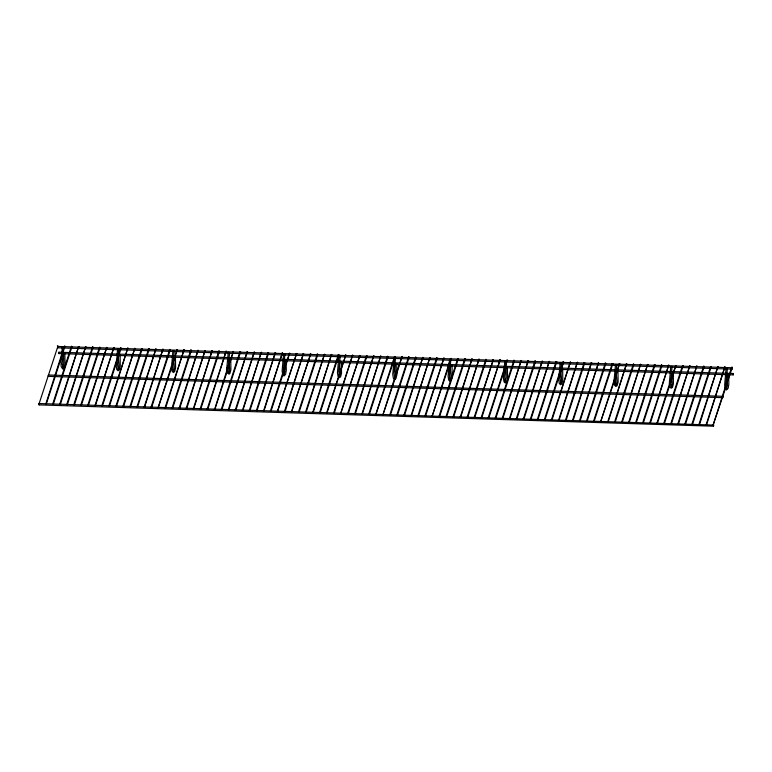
<?xml version="1.0" encoding="UTF-8"?>
<svg xmlns="http://www.w3.org/2000/svg" width="772" height="772" viewBox="0 0 772 772"><rect width="100%" height="100%" fill="white"/><g stroke="black" fill="none" stroke-linecap="round" stroke-linejoin="round"><path stroke-width="1.16" d="M62.966 354.261L62.185 364.017L63.217 367.858L62.629 367.723L63.738 363.149L63.507 353.045M172.938 350.777L171.49 367.462L172.127 371.332L173.324 372.509L174.617 371.689L175.572 368.09L175.456 356.587C171.394 356.249 176.334 369.17 173.256 371.216L173.845 371.351L172.986 369.701L172.822 366.082L174.26 350.816L172.938 350.777L174.26 350.816M394.781 378.097L394.087 373.069L395.525 357.803L394.28 357.658L392.755 374.449L393.392 378.319L394.588 379.496L395.882 378.676L396.837 375.076L396.721 363.573C392.658 363.236 397.599 376.157 394.521 378.203L394.656 378.116M449.593 359.405L448.078 376.196L448.706 380.065L449.912 381.243L451.195 380.422L452.16 376.823L452.035 365.32M615.467 364.751L614.02 381.445L614.657 385.305L615.853 386.483L617.146 385.662L618.102 382.063L617.976 370.56C613.923 370.222 618.864 383.144 615.786 385.199L616.374 385.325L615.516 383.674L615.352 380.056L616.789 364.799L615.467 364.751L616.789 364.799M671.437 373.474L670.656 383.23L671.688 387.071L671.1 386.946C674.188 384.331 669.295 373.687 673.232 372.191M671.659 371.158L672.103 366.546L670.781 366.497L669.334 383.192L669.971 387.052L671.167 388.229L672.46 387.409L673.416 383.809L673.3 372.307M38.986 404.036L57.977 346.068L57.379 345.866L57.697 346.31M45.76 404.181L62.136 353.055M62.87 350.797L64.867 346.107L63.169 351.945L63.632 347.323L62.31 347.284L60.988 361.151L61.123 366.497L62.696 369.016L64.346 367.318L65.06 363.197L64.819 353.093L63.825 352.949M46.223 404.19L62.435 354.213M70.995 347.622L52.65 404.219L53.172 404.055M53.307 404.238L71.661 347.641M59.676 404.441L78.667 346.464L60.332 404.46L59.676 404.441L60.332 404.46M66.701 404.663L85.692 346.686L67.357 404.682L66.701 404.663L67.357 404.682M92.437 347.149L73.716 404.885L74.382 404.904L93.094 347.178L92.495 346.975L93.094 347.178M80.742 405.107L99.096 348.51M81.407 405.126L100.119 347.4L99.463 347.371L100.119 347.4M87.767 405.329L106.768 347.352L88.433 405.348L87.767 405.329L88.433 405.348M94.927 405.734L113.793 347.574L95.39 405.744M116.861 359.356L101.817 405.773L102.338 405.609M117.605 357.098L120.171 349.176M102.473 405.792L116.427 362.772M117.894 358.247L120.828 349.195M108.842 405.995L127.834 348.018L109.499 406.014L108.842 405.995L109.499 406.014M115.868 406.217L134.859 348.24L116.524 406.236L115.868 406.217L116.524 406.236M141.604 348.703L122.893 406.439L123.549 406.458L142.27 348.732L141.672 348.529L142.27 348.732M129.918 406.661L148.263 350.063M130.574 406.68L149.295 348.944L148.629 348.925L149.295 348.944M136.943 406.883L155.934 348.905L137.599 406.902L136.943 406.883L137.599 406.902M144.094 407.288L162.96 349.127L144.567 407.298M150.984 407.327L169.338 350.729M151.65 407.346L169.994 350.749M171.886 366.816L158.144 407.722L171.596 365.658M172.33 363.4L177.251 349.648L172.619 364.548M165.034 407.77L184.035 349.793L165.69 407.79L165.034 407.77L165.69 407.79M190.78 350.256L172.06 407.983L172.716 408.012L191.437 350.276L190.838 350.083L191.437 350.276M179.085 408.205L198.076 350.237L179.741 408.234M186.11 408.427L205.101 350.459L186.766 408.456L186.11 408.427L186.766 408.456M193.27 408.832L212.126 350.681L193.733 408.851M200.16 408.87L218.505 352.273M200.816 408.899L219.171 352.302M207.185 409.092L226.177 351.125L207.842 409.121L207.185 409.092L207.842 409.121M214.587 409.585L227.422 368.572M228.155 366.304L229.622 361.778M230.355 359.511L233.453 351.424L230.278 361.798M214.809 409.517L227.344 370.849M228.078 368.591L229.545 364.066M239.947 351.81L221.226 409.536L221.892 409.565L240.603 351.829L240.005 351.636L240.603 351.829M228.251 409.758L247.252 351.791L228.917 409.787M235.277 409.98L254.278 352.013L235.933 410.009L235.277 409.98L235.933 410.009M242.437 410.386L261.293 352.235L242.9 410.405M249.327 410.424L267.681 353.827M249.983 410.443L268.338 353.856M256.352 410.646L275.343 352.679L257.008 410.665L256.352 410.646L257.008 410.665M263.513 411.051L282.369 352.9L263.976 411.071M285.08 365.812L270.403 411.09L271.059 411.109L285.37 366.97M286.18 362.415L289.645 353.2L286.103 364.702M277.428 411.312L296.67 353.422L277.553 411.495M284.443 411.534L303.444 353.566L285.109 411.553L284.443 411.534L285.109 411.553M291.469 411.756L310.711 353.865L291.604 411.939M298.494 411.978L316.848 355.381M299.16 411.997L317.504 355.4M305.519 412.2L324.52 354.232L306.175 412.219L305.519 412.2L306.175 412.219M312.679 412.605L331.535 354.454L313.142 412.624M338.29 354.917L319.569 412.644L320.226 412.663L338.947 354.937L338.348 354.744L338.947 354.937M326.595 412.866L345.837 354.975L326.971 413.136M333.62 413.088L352.611 355.12L334.276 413.107L333.62 413.088L334.276 413.107M340.645 413.31L359.887 355.419L340.78 413.493M347.67 413.531L366.015 356.934M348.326 413.551L366.681 356.953M354.686 413.753L373.687 355.786L355.352 413.773L354.686 413.753L355.352 413.773M361.846 414.159L380.712 356.008L362.319 414.178M387.457 356.471L388.113 356.49L387.515 356.297L368.736 414.197L369.402 414.217L387.747 357.619M375.761 414.419L394.54 356.51L395.139 356.712L394.482 356.693M375.896 414.603L394.038 360.109M395.553 377.305L382.922 414.825L395.631 375.028M396.364 372.76L402.029 356.751L396.297 375.047M408.533 357.137L389.812 414.863L390.468 414.882L409.189 357.156L408.591 356.953L409.189 357.156M396.837 415.085L415.191 358.488M397.493 415.104L415.847 358.507M403.862 415.307L422.853 357.33L404.518 415.326L403.862 415.307L404.518 415.326M411.022 415.712L429.879 357.552L411.486 415.722M436.624 358.025L437.29 358.044L436.682 357.841L417.913 415.751L418.569 415.77L436.923 359.173M424.928 415.973L443.929 357.996L425.594 415.992L424.928 415.973L425.594 415.992M448.397 367.54L432.088 416.378L449.574 361.865M450.597 360.746C452.479 358.362 449.931 358.266 451.33 358.488M457.7 358.69L438.978 416.417L439.644 416.436L458.356 358.71L457.757 358.507L458.356 358.71M446.004 416.639L464.358 360.041M446.66 416.658L465.014 360.061M453.029 416.861L472.02 358.883L453.685 416.88L453.029 416.861L453.685 416.88M460.189 417.266L479.045 359.105L460.652 417.276M485.434 360.707L467.079 417.305L467.736 417.324L486.09 360.727M474.104 417.527L493.347 359.636L474.703 417.72L474.162 417.353M481.13 417.748L500.121 359.771L481.786 417.768L481.13 417.748L481.786 417.768M505.322 367.057L507.146 359.993L488.155 417.97L488.811 417.99L504.589 369.315M495.17 418.192L513.525 361.595M495.836 418.212L514.181 361.614M502.196 418.414L521.197 360.437L502.861 418.434L502.196 418.414L502.861 418.434M509.356 418.82L528.222 360.659L509.819 418.829M534.6 362.261L516.246 418.858L516.902 418.878L535.257 362.28M523.271 419.08L542.262 361.103L523.927 419.099L523.271 419.08L523.927 419.099M530.296 419.302L549.288 361.325L530.953 419.321L530.296 419.302L530.953 419.321M556.043 361.788L537.322 419.524L537.978 419.543L556.699 361.817L556.101 361.614L556.699 361.817M544.347 419.746L562.692 363.149M545.003 419.765L559.314 375.617M560.047 373.358L563.357 363.168M551.372 419.968L570.363 361.991L552.028 419.987L551.372 419.968L552.028 419.987M558.523 420.373L577.388 362.213L558.996 420.383M583.767 363.815L565.413 420.412L566.079 420.431L584.423 363.834M572.438 420.634L591.439 362.657L573.104 420.653L572.438 420.634L573.104 420.653M579.463 420.856L598.464 362.879L580.129 420.875L579.463 420.856L580.129 420.875M605.209 363.342L586.488 421.078L587.145 421.097L605.866 363.371L605.267 363.168L605.866 363.371M593.514 421.3L611.868 364.702M594.17 421.319L612.891 363.583L612.235 363.564L612.891 363.583M614.039 381.918L600.674 421.705L619.53 363.544L614.773 379.66M607.699 421.927L626.555 363.766L608.162 421.937M632.934 365.368L614.589 421.966L615.245 421.985L633.6 365.388M621.614 422.188L640.606 364.21L622.271 422.207L621.614 422.188L622.271 422.207M628.64 422.409L647.631 364.432L629.296 422.429L628.64 422.409L629.296 422.429M654.376 364.895L635.655 422.631L636.321 422.651L655.032 364.915L654.434 364.722L655.032 364.915M642.68 422.844L661.035 366.256M643.346 422.873L661.691 366.275M649.706 423.066L668.706 365.098L650.371 423.095L649.706 423.066L650.371 423.095M656.866 423.471L669.575 383.674M670.308 381.407L672.885 373.484M673.618 371.226L675.973 365.397L670.607 382.565M657.329 423.49L669.874 384.823M682.11 366.912L663.756 423.51L664.277 423.355M664.412 423.538L682.766 366.941M670.781 423.731L689.772 365.764L671.437 423.76L670.781 423.731L671.437 423.76M677.806 423.953L696.798 365.986L678.463 423.982L677.806 423.953L678.463 423.982M703.543 366.449L684.832 424.175L685.488 424.204L704.209 366.468L703.61 366.275L704.209 366.468M691.857 424.397L710.201 367.8M692.513 424.426L711.234 366.69L710.568 366.671L711.234 366.69M698.882 424.619L717.873 366.652L699.538 424.648L698.882 424.619L699.538 424.648M706.033 425.025L724.898 366.874L706.505 425.044M725.333 388.866L713.058 425.247L727.61 379.785M728.343 377.527L731.277 368.466M726.066 386.598L727.166 383.202M728.266 379.814L732.3 367.356L731.644 367.337L732.3 367.356M45.625 403.997L46.281 404.017M65.002 346.29L64.346 346.271M79.053 346.734L78.387 346.705M86.078 346.956L85.412 346.927M107.144 347.622L106.488 347.593M94.792 405.551L95.448 405.57M114.169 347.844L113.513 347.815M128.22 348.288L127.563 348.259M135.245 348.51L134.589 348.481M156.32 349.166L155.655 349.147M143.959 407.105L144.625 407.124M163.336 349.388L162.68 349.369M158.009 407.548L158.675 407.568M177.386 349.832L176.73 349.812M184.411 350.054L183.755 350.034M198.462 350.498L197.806 350.478M205.487 350.72L204.831 350.7M193.135 408.649L193.791 408.678M212.512 350.942L211.846 350.922M226.563 351.385L225.897 351.366M214.201 409.314L214.867 409.343M233.578 351.607L232.922 351.588M247.629 352.051L246.972 352.032M254.654 352.273L253.998 352.254M242.302 410.202L242.958 410.231M261.679 352.495L261.023 352.476M275.729 352.939L275.073 352.92M263.377 410.868L264.034 410.887M282.755 353.161L282.089 353.142M289.78 353.383L289.114 353.364M296.805 353.605L296.139 353.586M303.821 353.827L303.164 353.808M310.846 354.049L310.19 354.03M324.896 354.493L324.24 354.473M312.544 412.422L313.2 412.441M331.921 354.715L331.265 354.695M345.972 355.159L345.316 355.139M352.997 355.381L352.331 355.361M360.022 355.602L359.356 355.583M374.063 356.046L373.407 356.027M361.711 413.975L362.377 413.995M381.088 356.268L380.432 356.249M382.787 414.641L383.443 414.66M402.164 356.934L401.508 356.915M423.239 357.6L422.573 357.581M410.887 415.529L411.544 415.548M430.265 357.822L429.599 357.803M444.305 358.266L443.649 358.247M431.953 416.195L432.619 416.214M472.406 359.154L471.75 359.134M460.054 417.083L460.71 417.102M479.431 359.376L478.775 359.356M493.482 359.82L492.816 359.8M500.507 360.041L499.841 360.022M507.532 360.263L506.866 360.244M521.573 360.707L520.917 360.688M509.221 418.636L509.887 418.656M528.598 360.929L527.942 360.91M542.648 361.373L541.992 361.344M549.674 361.595L549.017 361.566M570.749 362.261L570.083 362.232M558.397 420.19L559.053 420.209M577.774 362.483L577.109 362.454M591.815 362.927L591.159 362.898M598.84 363.149L598.184 363.12M600.539 421.522L601.195 421.541M619.916 363.805L619.26 363.786M607.564 421.744L608.22 421.763M626.941 364.027L626.285 364.008M640.992 364.471L640.326 364.452M648.017 364.693L647.351 364.673M669.083 365.359L668.427 365.339M656.731 423.288L657.387 423.317M676.108 365.581L675.452 365.561M690.158 366.024L689.502 366.005M697.184 366.246L696.527 366.227M718.259 366.912L717.593 366.893M705.897 424.841L706.563 424.87M725.275 367.134L724.618 367.115M712.923 425.063L713.589 425.082L713.492 426.202L39.16 404.904L39.015 404.19L39.218 403.544L713.666 425.063M395.525 357.803L394.202 357.764M57.726 346.454L57.668 347.825L732.001 369.113L732.203 368.466L732.059 367.752L57.726 346.454L57.668 347.825M58.923 352.225L58.865 353.586L733.188 374.883L733.4 374.237L733.255 373.513L58.923 352.225L58.865 353.586M48.472 374.999L48.414 376.36L722.746 397.657L722.949 397.011L722.804 396.297L48.472 374.999L48.414 376.36M39.16 404.904L39.218 403.544M339.207 376.456C342.285 374.41 337.345 361.489 341.398 361.827L341.523 373.33L340.568 376.929L339.275 377.749L338.078 376.572L337.441 372.702L338.889 356.017L340.211 356.056L338.773 371.322L339.458 376.35M732.059 367.752L732.001 369.113M733.255 373.513L733.188 374.883M722.804 396.297L722.746 397.657M713.55 424.832L713.492 426.202M277.486 411.138L278.084 411.331M118.531 369.605L117.942 369.47C121.021 367.424 116.08 354.502 120.133 354.84L120.258 366.343L119.303 369.942L118.01 370.763L116.813 369.585L116.176 365.716L117.624 349.031L118.946 349.069L117.508 364.336L118.203 369.363M284.772 360.032L286.084 360.08L286.315 370.184L285.611 374.304L283.961 376.003L282.755 374.825L282.127 370.956L283.575 354.271L284.887 354.309L283.459 369.576L283.623 373.194L284.472 374.845L283.893 374.709L284.887 371.544L284.772 360.032L285.244 360.206M506.027 367.028L507.349 367.067L507.58 377.17L506.876 381.291L505.226 382.989L504.019 381.812L503.392 377.942L504.84 361.257L506.152 361.296L504.724 376.562L504.878 380.181L505.737 381.831L505.158 381.706L506.268 377.122L506.027 367.028L507.349 367.067M561.061 383.578L560.472 383.452C563.541 381.397 558.61 368.476 562.663 368.813L562.788 380.316L561.823 383.916L560.54 384.736L559.333 383.559L558.706 379.689L560.154 363.004L561.466 363.043L560.038 378.309L560.723 383.337M727.292 374.015L728.614 374.053L728.845 384.157L728.141 388.277L726.491 389.976L725.284 388.798L724.657 384.938L726.105 368.244L727.417 368.292L725.979 383.549L726.143 387.168L727.002 388.818L726.413 388.692L727.417 385.517L727.292 374.015L727.774 374.179M228.329 352.418L229.265 352.447M451.967 365.204C448.03 366.7 452.923 377.344 449.835 379.949L450.423 380.085L449.565 378.434L449.4 374.816L450.838 359.549L449.526 359.511M226.823 367.79L227.441 373.079L229.072 374.13L229.931 373.436L230.896 369.836L230.77 358.333C226.707 357.996 231.648 370.917 228.57 372.963L229.159 373.098L228.3 371.448L228.145 367.829L229.573 352.563L228.261 352.524L226.823 367.79M71.429 346.31L71.97 346.686L71.429 346.31M120.596 347.863L121.136 348.24L120.596 347.863M169.763 349.417L170.303 349.793L169.763 349.417M218.939 350.97L219.48 351.347L218.939 350.97M268.106 352.524L268.646 352.9L268.106 352.524M317.273 354.078L317.813 354.445L317.273 354.078M366.439 355.631L366.98 355.998L366.439 355.631M415.616 357.175L416.156 357.552L415.616 357.175M464.783 358.729L465.323 359.105L464.783 358.729M485.858 359.395L486.399 359.771L485.858 359.395M513.949 360.283L514.49 360.659L513.949 360.283M535.025 360.949L535.565 361.325L535.025 360.949M563.126 361.836L563.666 362.213L563.126 361.836M584.192 362.502L584.732 362.879L584.192 362.502M633.368 364.056L633.909 364.432L633.368 364.056M661.459 364.944L662 365.32L661.459 364.944M682.535 365.61L683.075 365.986L682.535 365.61"/></g></svg>
